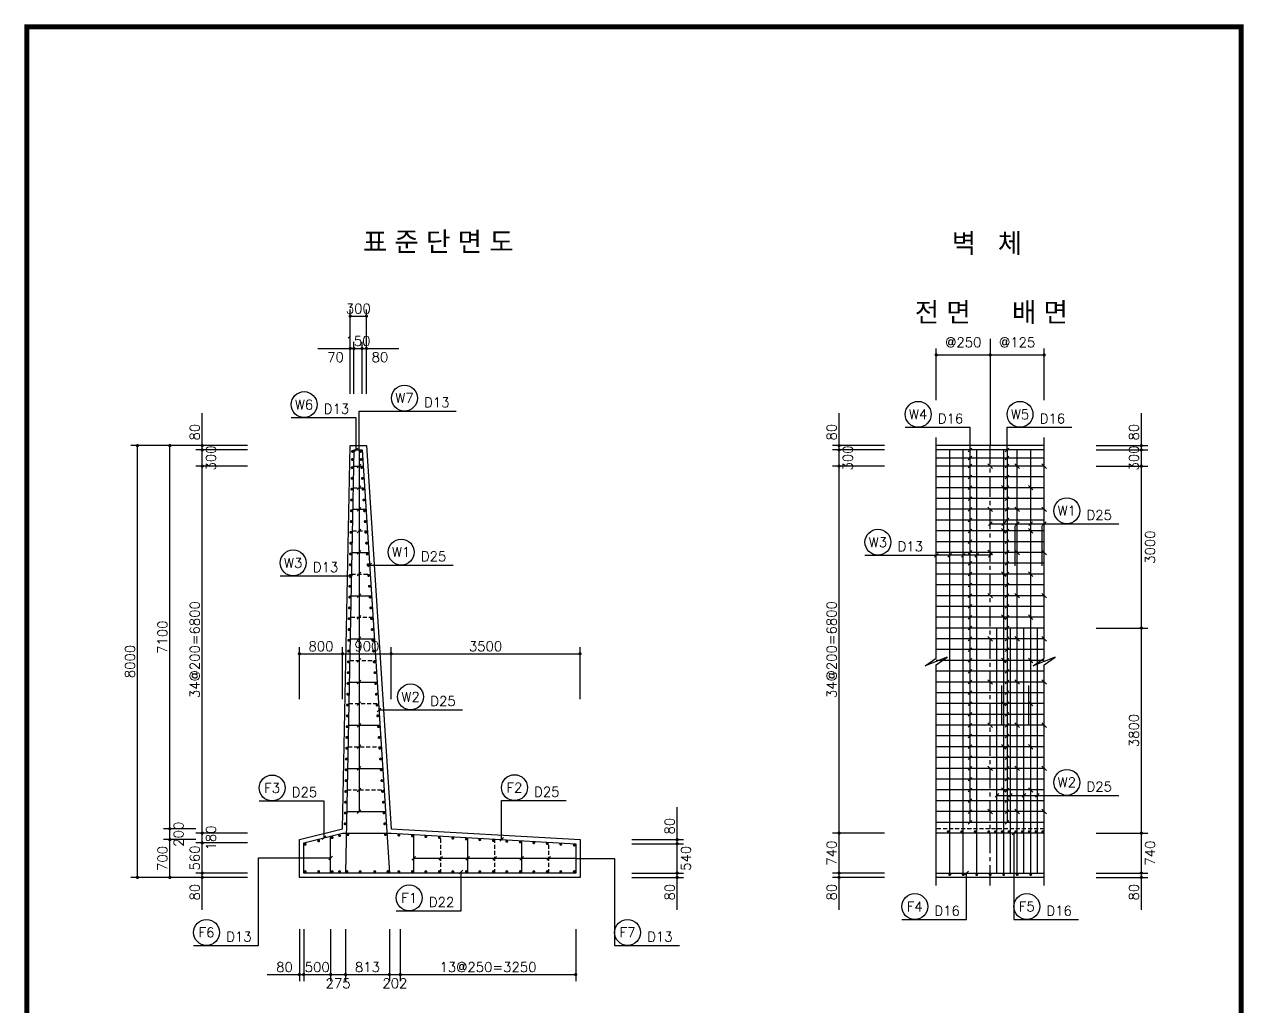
# Model space of a CAD drawing. Extents: x 5 to 845, y -4 to 586.
# Drawn here: x 21.8 to 398.2, y 263.4 to 566.8 of the extents above; entities that cross this region are included whole.
import ezdxf
from ezdxf.enums import TextEntityAlignment as Align

# ---------------------------------------------------------------- set-up
doc = ezdxf.new("R2010")
doc.units = 0
doc.header["$LTSCALE"] = 5
doc.header["$MEASUREMENT"] = 0
doc.linetypes.add('CENTER', pattern=[2, 1.25, -0.25, 0.25, -0.25])
doc.linetypes.add('HIDDEN', pattern=[0.375, 0.25, -0.125])
doc.layers.get('0').update_dxf_attribs({"linetype": 'CONTINUOUS'})
for name, color, linetype in [('1', 1, 'CONTINUOUS'), ('2', 8, 'CONTINUOUS'), ('3', 3, 'CONTINUOUS'), ('4', 4, 'CONTINUOUS'), ('C', 1, 'CENTER'), ('HL', 2, 'HIDDEN'), ('STR', 4, 'HIDDEN')]:
    doc.layers.add(name, color=color, linetype=linetype)
doc.styles.add('GHS', font='romans', dxfattribs={"bigfont": 'ghs.shx'})
doc.styles.get("Standard").update_dxf_attribs({"font": ''})
doc.styles.get('STANDARD').set_extended_font_data('Expo M')

# ---------------------------------------------------------------- blocks, each defined once
blk = doc.blocks.new('STB19')
at = {"color": 7}
blk.add_text('표 준 단 면 도', height=6, dxfattribs=at).set_placement((-0.45, 0.12), align=Align.MIDDLE)
blk = doc.blocks.new('STB20')
at = {"color": 7}
blk.add_text('벽   체', height=6, dxfattribs=at).set_placement((-1, -0.4), align=Align.MIDDLE)
for s, p in [('전 면', (-14.65, -24.79)), ('배 면', (15.35, -24.79))]:
    blk.add_text(s, height=6, dxfattribs=at).set_placement(p, align=Align.CENTER)
blk = doc.blocks.new('STB15')
at = {"layer": '4'}
blk.add_line((-0.35, 0.35), (0.35, -0.35), dxfattribs=at)

msp = doc.modelspace()

# ---------------------------------------------------------------- linework, layer by layer
for p, q in [((122.37, 468.67), (122.37, 478.67)), ((127.37, 468.67), (127.37, 478.67)), ((122.37, 476.67), (127.37, 476.67)), ((122.37, 452.67), (122.37, 468.67)), ((123.53, 452.67), (123.53, 468.67)), ((126.03, 452.67), (126.03, 468.67)), ((127.37, 452.67), (127.37, 468.67)), ((112.37, 466.67), (122.37, 466.67)), ((122.37, 466.67), (123.53, 466.67)), ((123.53, 466.67), (126.03, 466.67)), ((126.03, 466.67), (127.37, 466.67)), ((127.37, 466.67), (137.37, 466.67)), ((303.33, 450.67), (303.33, 466.67)), ((303.33, 464.67), (336.67, 464.67)), ((336.67, 450.67), (336.67, 466.67)), ((76.67, 436.67), (76.67, 446.67)), ((104.12, 445.33), (124.12, 445.33)), ((124.12, 445.33), (124.12, 435.33)), ((125.12, 435.33), (125.12, 447.33)), ((125.12, 447.33), (135.12, 447.33)), ((135.12, 447.33), (155.12, 447.33)), ((273.33, 436.67), (273.33, 446.67)), ((366.67, 436.67), (366.67, 446.67)), ((293.75, 442.33), (313.75, 442.33)), ((313.75, 442.33), (313.75, 435.33)), ((325.21, 435.33), (325.21, 442.33)), ((325.21, 442.33), (345.21, 442.33)), ((64.67, 436.67), (54.67, 436.67)), ((56.67, 303.33), (56.67, 436.67)), ((74.67, 436.67), (64.67, 436.67)), ((66.67, 318.33), (66.67, 436.67)), ((90.67, 436.67), (74.67, 436.67)), ((90.67, 435.33), (74.67, 435.33)), ((76.67, 435.33), (76.67, 436.67)), ((76.67, 430.33), (76.67, 435.33)), ((120, 318.33), (122.37, 436.67)), ((122.37, 436.67), (127.37, 436.67)), ((123.55, 434.77), (124.68, 435.9)), ((125.12, 435.33), (125.12, 323.67)), ((127.37, 436.67), (135, 318.33)), ((287.33, 436.67), (271.33, 436.67)), ((287.33, 435.33), (271.33, 435.33)), ((273.33, 435.33), (273.33, 436.67)), ((273.33, 430.33), (273.33, 435.33)), ((336.67, 436.67), (303.33, 436.67)), ((313.18, 434.77), (314.32, 435.9)), ((313.18, 432.27), (314.32, 433.4)), ((313.75, 435.33), (313.75, 320.33)), ((324.64, 434.77), (325.77, 435.9)), ((324.64, 432.27), (325.77, 433.4)), ((325.21, 435.33), (325.21, 320.33)), ((352.67, 436.67), (368.67, 436.67)), ((352.67, 435.33), (368.67, 435.33)), ((366.67, 435.33), (366.67, 436.67)), ((366.67, 430.33), (366.67, 435.33)), ((90.67, 430.33), (74.67, 430.33)), ((76.67, 317), (76.67, 430.33)), ((124.55, 429.77), (125.68, 430.9)), ((287.33, 430.33), (271.33, 430.33)), ((273.33, 317), (273.33, 430.33)), ((313.18, 429.77), (314.32, 430.9)), ((324.64, 429.77), (325.77, 430.9)), ((352.67, 430.33), (368.67, 430.33)), ((366.67, 380.33), (366.67, 430.33)), ((313.18, 426.43), (314.32, 427.57)), ((324.64, 426.43), (325.77, 427.57)), ((124.55, 423.1), (125.68, 424.23)), ((313.18, 423.1), (314.32, 424.23)), ((324.64, 423.1), (325.77, 424.23)), ((313.18, 419.77), (314.32, 420.9)), ((324.64, 419.77), (325.77, 420.9)), ((124.55, 416.43), (125.68, 417.57)), ((313.18, 416.43), (314.32, 417.57)), ((313.18, 413.1), (314.32, 414.23)), ((324.64, 416.43), (325.77, 417.57)), ((324.64, 413.1), (325.77, 414.23)), ((124.55, 409.77), (125.68, 410.9)), ((313.18, 409.77), (314.32, 410.9)), ((319.43, 411.99), (320.57, 413.12)), ((320, 412.56), (336.67, 412.56)), ((323.6, 411.99), (324.73, 413.12)), ((324.64, 409.77), (325.77, 410.9)), ((327.77, 411.99), (328.9, 413.12)), ((331.93, 411.99), (333.07, 413.12)), ((336.1, 411.99), (337.23, 413.12)), ((336.67, 412.56), (339.67, 412.56)), ((339.67, 412.56), (359.67, 412.56)), ((313.18, 406.43), (314.32, 407.57)), ((324.64, 406.43), (325.77, 407.57)), ((124.55, 403.1), (125.68, 404.23)), ((302.77, 402.27), (303.9, 403.4)), ((306.93, 402.27), (308.07, 403.4)), ((311.1, 402.27), (312.23, 403.4)), ((313.18, 403.1), (314.32, 404.23)), ((315.27, 402.27), (316.4, 403.4)), ((319.43, 402.27), (320.57, 403.4)), ((324.64, 403.1), (325.77, 404.23)), ((127.76, 399.21), (128.89, 400.34)), ((128.33, 399.78), (134.12, 399.78)), ((134.12, 399.78), (154.12, 399.78)), ((281.33, 402.83), (301.33, 402.83)), ((301.33, 402.83), (303.33, 402.83)), ((320, 402.83), (303.33, 402.83)), ((313.18, 399.77), (314.32, 400.9)), ((324.64, 399.77), (325.77, 400.9)), ((100.76, 396.44), (120.76, 396.44)), ((120.76, 396.44), (122.76, 396.44)), ((122.19, 395.88), (123.32, 397.01)), ((124.55, 396.43), (125.68, 397.57)), ((313.18, 396.43), (314.32, 397.57)), ((324.64, 396.43), (325.77, 397.57)), ((313.18, 393.1), (314.32, 394.23)), ((324.64, 393.1), (325.77, 394.23)), ((124.55, 389.77), (125.68, 390.9)), ((313.18, 389.77), (314.32, 390.9)), ((324.64, 389.77), (325.77, 390.9)), ((124.55, 383.1), (125.68, 384.23)), ((313.18, 386.43), (314.32, 387.57)), ((313.18, 383.1), (314.32, 384.23)), ((324.64, 386.43), (325.77, 387.57)), ((324.64, 383.1), (325.77, 384.23)), ((313.18, 379.77), (314.32, 380.9)), ((324.64, 379.77), (325.77, 380.9)), ((352.67, 380.33), (368.67, 380.33)), ((366.67, 317), (366.67, 380.33)), ((124.55, 376.43), (125.68, 377.57)), ((313.18, 376.43), (314.32, 377.57)), ((324.64, 376.43), (325.77, 377.57)), ((106.67, 358.39), (106.67, 374.39)), ((120, 358.39), (120, 374.39)), ((135, 358.39), (135, 374.39)), ((193.33, 358.39), (193.33, 374.39)), ((313.18, 373.1), (314.32, 374.23)), ((324.64, 373.1), (325.77, 374.23)), ((106.67, 372.39), (120, 372.39)), ((120, 372.39), (135, 372.39)), ((124.55, 369.77), (125.68, 370.9)), ((135, 372.39), (193.33, 372.39)), ((313.18, 369.77), (314.32, 370.9)), ((324.64, 369.77), (325.77, 370.9)), ((313.18, 366.43), (314.32, 367.57)), ((324.64, 366.43), (325.77, 367.57)), ((124.55, 363.1), (125.68, 364.23)), ((313.18, 363.1), (314.32, 364.23)), ((324.64, 363.1), (325.77, 364.23)), ((313.18, 359.77), (314.32, 360.9)), ((324.64, 359.77), (325.77, 360.9)), ((124.55, 356.43), (125.68, 357.57)), ((130.65, 354.49), (131.78, 355.62)), ((131.21, 355.06), (137.01, 355.06)), ((137.01, 355.06), (157.01, 355.06)), ((313.18, 356.43), (314.32, 357.57)), ((313.18, 353.1), (314.32, 354.23)), ((324.64, 356.43), (325.77, 357.57)), ((324.64, 353.1), (325.77, 354.23)), ((124.55, 349.77), (125.68, 350.9)), ((313.18, 349.77), (314.32, 350.9)), ((324.64, 349.77), (325.77, 350.9)), ((313.18, 346.43), (314.32, 347.57)), ((324.64, 346.43), (325.77, 347.57)), ((124.55, 343.1), (125.68, 344.23)), ((313.18, 343.1), (314.32, 344.23)), ((324.64, 343.1), (325.77, 344.23)), ((313.18, 339.77), (314.32, 340.9)), ((324.64, 339.77), (325.77, 340.9)), ((124.55, 336.43), (125.68, 337.57)), ((313.18, 336.43), (314.32, 337.57)), ((324.64, 336.43), (325.77, 337.57)), ((313.18, 333.1), (314.32, 334.23)), ((324.64, 333.1), (325.77, 334.23)), ((124.55, 329.77), (125.68, 330.9)), ((313.18, 329.77), (314.32, 330.9)), ((313.18, 326.43), (314.32, 327.57)), ((321.52, 328.1), (322.65, 329.23)), ((322.08, 328.67), (334.58, 328.67)), ((324.64, 329.77), (325.77, 330.9)), ((324.64, 326.43), (325.77, 327.57)), ((325.68, 328.1), (326.82, 329.23)), ((329.85, 328.1), (330.98, 329.23)), ((334.02, 328.1), (335.15, 329.23)), ((334.58, 328.67), (339.67, 328.67)), ((339.67, 328.67), (359.67, 328.67)), ((94.25, 326.95), (114.25, 326.95)), ((114.25, 326.95), (114.25, 315.56)), ((124.55, 323.1), (125.68, 324.23)), ((169.08, 315.05), (169.08, 327.05)), ((169.08, 327.05), (189.08, 327.05)), ((223.33, 315), (223.33, 325)), ((313.18, 323.1), (314.32, 324.23)), ((324.64, 323.1), (325.77, 324.23)), ((313.18, 319.77), (314.32, 320.9)), ((324.64, 319.77), (325.77, 320.9)), ((74.67, 318.33), (64.67, 318.33)), ((66.67, 315), (66.67, 318.33)), ((90.67, 317), (74.67, 317)), ((76.67, 314), (76.67, 317)), ((106.67, 315), (120, 318.33)), ((135, 318.33), (193.33, 315)), ((287.33, 317), (271.33, 317)), ((273.33, 304.67), (273.33, 317)), ((326.73, 316.43), (327.86, 317.57)), ((327.29, 317), (327.29, 290.33)), ((352.67, 317), (368.67, 317)), ((366.67, 304.67), (366.67, 317)), ((74.67, 315), (64.67, 315)), ((66.67, 303.33), (66.67, 315)), ((90.67, 314), (74.67, 314)), ((76.67, 304.67), (76.67, 314)), ((106.67, 303.33), (106.67, 315)), ((113.68, 315), (114.82, 316.13)), ((168.52, 314.49), (169.65, 315.62)), ((193.33, 315), (193.33, 303.33)), ((209.33, 315), (225.33, 315)), ((209.33, 313.74), (225.33, 313.74)), ((223.33, 313.74), (223.33, 315)), ((223.33, 304.67), (223.33, 313.74)), ((94, 282.33), (94, 309.33)), ((94, 309.33), (108, 309.33)), ((108, 309.33), (116.33, 309.33)), ((115.77, 308.77), (116.9, 309.9)), ((141.43, 308.64), (142.57, 309.77)), ((192, 309.2), (142, 309.2)), ((149.77, 308.64), (150.9, 309.77)), ((158.1, 308.64), (159.23, 309.77)), ((166.43, 308.64), (167.57, 309.77)), ((174.77, 308.64), (175.9, 309.77)), ((183.1, 308.64), (184.23, 309.77)), ((192, 309.2), (204, 309.2)), ((204, 309.2), (204, 282.33)), ((156.02, 304.43), (157.15, 305.57)), ((156.58, 293), (156.58, 305)), ((312.14, 304.1), (313.27, 305.23)), ((64.67, 303.33), (54.67, 303.33)), ((74.67, 303.33), (64.67, 303.33)), ((90.67, 304.67), (74.67, 304.67)), ((90.67, 303.33), (74.67, 303.33)), ((76.67, 303.33), (76.67, 304.67)), ((76.67, 293.33), (76.67, 303.33)), ((193.33, 303.33), (106.67, 303.33)), ((209.33, 304.67), (225.33, 304.67)), ((209.33, 303.33), (225.33, 303.33)), ((223.33, 303.33), (223.33, 304.67)), ((223.33, 293.33), (223.33, 303.33)), ((287.33, 304.67), (271.33, 304.67)), ((287.33, 303.33), (271.33, 303.33)), ((273.33, 303.33), (273.33, 304.67)), ((273.33, 293.33), (273.33, 303.33)), ((336.67, 303.33), (303.33, 303.33)), ((312.71, 290.33), (312.71, 304.67)), ((352.67, 304.67), (368.67, 304.67)), ((352.67, 303.33), (368.67, 303.33)), ((366.67, 303.33), (366.67, 304.67)), ((366.67, 293.33), (366.67, 303.33)), ((136.58, 293), (156.58, 293)), ((292.71, 290.33), (312.71, 290.33)), ((327.29, 290.33), (347.29, 290.33)), ((106.67, 287.33), (106.67, 271.33)), ((108, 287.33), (108, 271.33)), ((116.33, 287.33), (116.33, 271.33)), ((120.92, 287.33), (120.92, 271.33)), ((134.46, 287.33), (134.46, 271.33)), ((137.83, 287.33), (137.83, 271.33)), ((192, 287.33), (192, 271.33)), ((74, 282.33), (94, 282.33)), ((204, 282.33), (224, 282.33)), ((96.67, 273.33), (106.67, 273.33)), ((106.67, 273.33), (108, 273.33)), ((108, 273.33), (116.33, 273.33)), ((116.33, 273.33), (120.92, 273.33)), ((120.92, 273.33), (134.46, 273.33)), ((134.46, 273.33), (137.83, 273.33)), ((137.83, 273.33), (192, 273.33))]:
    msp.add_line(p, q)
at = {"const_width": 1.5}
msp.add_lwpolyline([(397.5, 16), (22.5, 16), (22.5, 566), (397.5, 566)], close=True, dxfattribs=at)
at = {"const_width": 0.5}
for points in [[(122.12, 476.67, 1), (122.62, 476.67, 1)], [(127.12, 476.67, 1), (127.62, 476.67, 1)], [(122.12, 466.67, 1), (122.62, 466.67, 1)], [(123.28, 466.67, 1), (123.78, 466.67, 1)], [(125.78, 466.67, 1), (126.28, 466.67, 1)], [(127.12, 466.67, 1), (127.62, 466.67, 1)], [(303.08, 464.67, 1), (303.58, 464.67, 1)], [(319.75, 464.67, 1), (320.25, 464.67, 1)], [(336.42, 464.67, 1), (336.92, 464.67, 1)], [(56.42, 436.67, 1), (56.92, 436.67, 1)], [(66.42, 436.67, 1), (66.92, 436.67, 1)], [(76.42, 436.67, 1), (76.92, 436.67, 1)], [(273.08, 436.67, 1), (273.58, 436.67, 1)], [(366.42, 436.67, 1), (366.92, 436.67, 1)], [(76.42, 435.33, 1), (76.92, 435.33, 1)], [(273.08, 435.33, 1), (273.58, 435.33, 1)], [(366.42, 435.33, 1), (366.92, 435.33, 1)], [(76.42, 430.33, 1), (76.92, 430.33, 1)], [(273.08, 430.33, 1), (273.58, 430.33, 1)], [(366.42, 430.33, 1), (366.92, 430.33, 1)], [(366.42, 380.33, 1), (366.92, 380.33, 1)], [(106.42, 372.39, 1), (106.92, 372.39, 1)], [(119.75, 372.39, 1), (120.25, 372.39, 1)], [(134.75, 372.39, 1), (135.25, 372.39, 1)], [(193.08, 372.39, 1), (193.58, 372.39, 1)], [(66.42, 318.33, 1), (66.92, 318.33, 1)], [(76.42, 317, 1), (76.92, 317, 1)], [(273.08, 317, 1), (273.58, 317, 1)], [(366.42, 317, 1), (366.92, 317, 1)], [(66.42, 315, 1), (66.92, 315, 1)], [(76.42, 314, 1), (76.92, 314, 1)], [(223.08, 315, 1), (223.58, 315, 1)], [(223.08, 313.74, 1), (223.58, 313.74, 1)], [(76.42, 304.67, 1), (76.92, 304.67, 1)], [(223.08, 304.67, 1), (223.58, 304.67, 1)], [(273.08, 304.67, 1), (273.58, 304.67, 1)], [(366.42, 304.67, 1), (366.92, 304.67, 1)], [(56.42, 303.33, 1), (56.92, 303.33, 1)], [(66.42, 303.33, 1), (66.92, 303.33, 1)], [(76.42, 303.33, 1), (76.92, 303.33, 1)], [(223.08, 303.33, 1), (223.58, 303.33, 1)], [(273.08, 303.33, 1), (273.58, 303.33, 1)], [(366.42, 303.33, 1), (366.92, 303.33, 1)], [(106.42, 273.33, 1), (106.92, 273.33, 1)], [(107.75, 273.33, 1), (108.25, 273.33, 1)], [(116.08, 273.33, 1), (116.58, 273.33, 1)], [(120.67, 273.33, 1), (121.17, 273.33, 1)], [(134.21, 273.33, 1), (134.71, 273.33, 1)], [(137.58, 273.33, 1), (138.08, 273.33, 1)], [(191.75, 273.33, 1), (192.25, 273.33, 1)]]:
    msp.add_lwpolyline(points, format="xyb", close=True, dxfattribs=at)
for centre in [(108.12, 449.33), (139.12, 451.33), (297.75, 446.33), (329.21, 446.33), (343.67, 416.56), (285.33, 406.83), (138.12, 403.78), (104.76, 400.44), (141.01, 359.06), (343.67, 332.67), (98.25, 330.95), (173.08, 331.05), (140.58, 297), (296.71, 294.33), (331.29, 294.33), (78, 286.33), (208, 286.33)]:
    msp.add_circle(centre, 4)
at = {"layer": '1'}
for p, q in [((320, 469.67), (320, 436.67)), ((303.33, 371), (303.33, 439.17)), ((336.67, 371), (336.67, 439.17)), ((306.73, 371.3), (299.93, 368.7)), ((299.93, 368.7), (303.33, 371)), ((303.33, 369), (306.73, 371.3)), ((303.33, 300.83), (303.33, 369)), ((340.07, 371.3), (333.27, 368.7)), ((333.27, 368.7), (336.67, 371)), ((336.67, 369), (340.07, 371.3)), ((336.67, 300.83), (336.67, 369))]:
    msp.add_line(p, q, dxfattribs=at)
at = {"layer": '1', "const_width": 0.45}
for points in [[(122.86, 434.88, 1), (123.31, 434.88, 1)], [(125.36, 434.88, 1), (125.81, 434.88, 1)], [(122.76, 429.88, 1), (123.21, 429.88, 1)], [(122.81, 432.38, 1), (123.26, 432.38, 1)], [(125.52, 432.38, 1), (125.97, 432.38, 1)], [(125.68, 429.88, 1), (126.13, 429.88, 1)], [(122.69, 426.55, 1), (123.14, 426.55, 1)], [(125.9, 426.55, 1), (126.35, 426.55, 1)], [(122.63, 423.22, 1), (123.08, 423.22, 1)], [(126.11, 423.22, 1), (126.56, 423.22, 1)], [(122.56, 419.88, 1), (123.01, 419.88, 1)], [(126.33, 419.88, 1), (126.78, 419.88, 1)], [(122.49, 416.55, 1), (122.94, 416.55, 1)], [(126.54, 416.55, 1), (126.99, 416.55, 1)], [(122.43, 413.22, 1), (122.88, 413.22, 1)], [(126.76, 413.22, 1), (127.21, 413.22, 1)], [(122.29, 406.55, 1), (122.74, 406.55, 1)], [(122.36, 409.88, 1), (122.81, 409.88, 1)], [(126.97, 409.88, 1), (127.42, 409.88, 1)], [(127.19, 406.55, 1), (127.64, 406.55, 1)], [(122.23, 403.22, 1), (122.68, 403.22, 1)], [(127.4, 403.22, 1), (127.85, 403.22, 1)], [(122.16, 399.88, 1), (122.61, 399.88, 1)], [(127.62, 399.88, 1), (128.07, 399.88, 1)], [(122.09, 396.55, 1), (122.54, 396.55, 1)], [(127.83, 396.55, 1), (128.28, 396.55, 1)], [(122.03, 393.22, 1), (122.48, 393.22, 1)], [(128.05, 393.22, 1), (128.5, 393.22, 1)], [(121.96, 389.88, 1), (122.41, 389.88, 1)], [(128.26, 389.88, 1), (128.71, 389.88, 1)], [(121.89, 386.55, 1), (122.34, 386.55, 1)], [(128.48, 386.55, 1), (128.93, 386.55, 1)], [(121.76, 379.88, 1), (122.21, 379.88, 1)], [(121.83, 383.22, 1), (122.28, 383.22, 1)], [(128.69, 383.22, 1), (129.14, 383.22, 1)], [(128.91, 379.88, 1), (129.36, 379.88, 1)], [(121.69, 376.55, 1), (122.14, 376.55, 1)], [(129.12, 376.55, 1), (129.57, 376.55, 1)], [(121.63, 373.22, 1), (122.08, 373.22, 1)], [(129.34, 373.22, 1), (129.79, 373.22, 1)], [(121.56, 369.88, 1), (122.01, 369.88, 1)], [(129.55, 369.88, 1), (130, 369.88, 1)], [(121.49, 366.55, 1), (121.94, 366.55, 1)], [(129.77, 366.55, 1), (130.22, 366.55, 1)], [(121.43, 363.22, 1), (121.88, 363.22, 1)], [(129.98, 363.22, 1), (130.43, 363.22, 1)], [(121.36, 359.88, 1), (121.81, 359.88, 1)], [(130.2, 359.88, 1), (130.65, 359.88, 1)], [(121.29, 356.55, 1), (121.74, 356.55, 1)], [(130.41, 356.55, 1), (130.86, 356.55, 1)], [(121.16, 349.88, 1), (121.61, 349.88, 1)], [(121.23, 353.22, 1), (121.68, 353.22, 1)], [(130.63, 353.22, 1), (131.08, 353.22, 1)], [(130.84, 349.88, 1), (131.29, 349.88, 1)], [(121.09, 346.55, 1), (121.54, 346.55, 1)], [(131.06, 346.55, 1), (131.51, 346.55, 1)], [(121.03, 343.22, 1), (121.48, 343.22, 1)], [(131.27, 343.22, 1), (131.72, 343.22, 1)], [(120.96, 339.88, 1), (121.41, 339.88, 1)], [(131.49, 339.88, 1), (131.94, 339.88, 1)], [(120.89, 336.55, 1), (121.34, 336.55, 1)], [(131.7, 336.55, 1), (132.15, 336.55, 1)], [(120.83, 333.22, 1), (121.28, 333.22, 1)], [(131.92, 333.22, 1), (132.37, 333.22, 1)], [(120.76, 329.88, 1), (121.21, 329.88, 1)], [(132.13, 329.88, 1), (132.58, 329.88, 1)], [(120.69, 326.55, 1), (121.14, 326.55, 1)], [(132.35, 326.55, 1), (132.8, 326.55, 1)], [(120.56, 319.88, 1), (121.01, 319.88, 1)], [(120.63, 323.22, 1), (121.08, 323.22, 1)], [(132.56, 323.22, 1), (133.01, 323.22, 1)], [(132.78, 319.88, 1), (133.23, 319.88, 1)], [(118.85, 316.21, 1), (119.3, 316.21, 1)], [(121.39, 316.55, 1), (121.84, 316.55, 1)], [(132.99, 316.55, 1), (133.44, 316.55, 1)], [(137.16, 316.39, 1), (137.61, 316.39, 1)], [(141.33, 316.15, 1), (141.78, 316.15, 1)], [(145.49, 315.91, 1), (145.94, 315.91, 1)], [(306.82, 317.45, 1), (307.27, 317.45, 1)], [(310.99, 317.45, 1), (311.44, 317.45, 1)], [(315.16, 317.45, 1), (315.61, 317.45, 1)], [(319.32, 317.45, 1), (319.77, 317.45, 1)], [(319.32, 317.45, 1), (319.77, 317.45, 1)], [(321.41, 317.45, 1), (321.86, 317.45, 1)], [(323.49, 317.45, 1), (323.94, 317.45, 1)], [(325.57, 317.45, 1), (326.02, 317.45, 1)], [(327.66, 317.45, 1), (328.11, 317.45, 1)], [(329.74, 317.45, 1), (330.19, 317.45, 1)], [(331.82, 317.45, 1), (332.27, 317.45, 1)], [(333.91, 317.45, 1), (334.36, 317.45, 1)], [(335.99, 317.45, 1), (336.44, 317.45, 1)], [(108.23, 313.55, 1), (108.68, 313.55, 1)], [(112.39, 314.59, 1), (112.84, 314.59, 1)], [(116.56, 315.63, 1), (117.01, 315.63, 1)], [(149.66, 315.67, 1), (150.11, 315.67, 1)], [(153.83, 315.44, 1), (154.28, 315.44, 1)], [(157.99, 315.2, 1), (158.44, 315.2, 1)], [(162.16, 314.96, 1), (162.61, 314.96, 1)], [(166.33, 314.72, 1), (166.78, 314.72, 1)], [(170.49, 314.48, 1), (170.94, 314.48, 1)], [(174.66, 314.25, 1), (175.11, 314.25, 1)], [(178.83, 314.01, 1), (179.28, 314.01, 1)], [(182.99, 313.77, 1), (183.44, 313.77, 1)], [(187.16, 313.53, 1), (187.61, 313.53, 1)], [(191.33, 313.29, 1), (191.78, 313.29, 1)], [(108.23, 305.12, 1), (108.68, 305.12, 1)], [(112.39, 305.12, 1), (112.84, 305.12, 1)], [(116.56, 305.12, 1), (117.01, 305.12, 1)], [(118.85, 305.12, 1), (119.3, 305.12, 1)], [(121.15, 305.12, 1), (121.6, 305.12, 1)], [(125.21, 305.12, 1), (125.66, 305.12, 1)], [(129.72, 305.12, 1), (130.17, 305.12, 1)], [(133.79, 305.12, 1), (134.24, 305.12, 1)], [(137.16, 305.12, 1), (137.61, 305.12, 1)], [(141.33, 305.12, 1), (141.78, 305.12, 1)], [(145.49, 305.12, 1), (145.94, 305.12, 1)], [(149.66, 305.12, 1), (150.11, 305.12, 1)], [(153.83, 305.12, 1), (154.28, 305.12, 1)], [(157.99, 305.12, 1), (158.44, 305.12, 1)], [(162.16, 305.12, 1), (162.61, 305.12, 1)], [(166.33, 305.12, 1), (166.78, 305.12, 1)], [(170.49, 305.12, 1), (170.94, 305.12, 1)], [(174.66, 305.12, 1), (175.11, 305.12, 1)], [(178.83, 305.12, 1), (179.28, 305.12, 1)], [(182.99, 305.12, 1), (183.44, 305.12, 1)], [(187.16, 305.12, 1), (187.61, 305.12, 1)], [(191.33, 305.12, 1), (191.78, 305.12, 1)], [(307.27, 304.22, 1), (307.73, 304.22, 1)], [(311.44, 304.22, 1), (311.89, 304.22, 1)], [(315.61, 304.22, 1), (316.06, 304.22, 1)], [(319.77, 304.22, 1), (320.23, 304.22, 1)], [(323.94, 304.22, 1), (324.39, 304.22, 1)], [(328.11, 304.22, 1), (328.56, 304.22, 1)], [(332.27, 304.22, 1), (332.73, 304.22, 1)]]:
    msp.add_lwpolyline(points, format="xyb", close=True, dxfattribs=at)
at = {"layer": '4'}
for p, q in [((123.53, 435.33), (120.92, 304.67)), ((123.53, 435.33), (126.03, 435.33)), ((126.03, 435.33), (134.46, 304.67)), ((336.67, 435.33), (303.33, 435.33)), ((307.5, 304.67), (307.5, 435.33)), ((311.67, 304.67), (311.67, 435.33)), ((315.83, 304.67), (315.83, 435.33)), ((324.17, 304.67), (324.17, 435.33)), ((328.33, 304.67), (328.33, 435.33)), ((332.5, 304.67), (332.5, 435.33)), ((123.43, 430.33), (126.36, 430.33)), ((336.67, 432.83), (303.33, 432.83)), ((336.67, 430.33), (303.33, 430.33)), ((336.67, 427), (303.33, 427)), ((336.67, 423.67), (303.33, 423.67)), ((336.67, 420.33), (303.33, 420.33)), ((123.17, 417), (127.22, 417)), ((336.67, 417), (303.33, 417)), ((336.67, 413.67), (303.33, 413.67)), ((327.75, 399.58), (327.75, 411.92)), ((336.08, 399.58), (336.08, 411.92)), ((336.67, 410.33), (303.33, 410.33)), ((336.67, 407), (303.33, 407)), ((122.9, 403.67), (128.08, 403.67)), ((336.67, 403.67), (303.33, 403.67)), ((336.67, 400.33), (303.33, 400.33)), ((336.67, 397), (303.33, 397)), ((336.67, 393.67), (303.33, 393.67)), ((122.63, 390.33), (128.94, 390.33)), ((336.67, 390.33), (303.33, 390.33)), ((336.67, 387), (303.33, 387)), ((336.67, 383.67), (303.33, 383.67)), ((336.67, 380.33), (303.33, 380.33)), ((322.08, 304.67), (322.08, 380.33)), ((326.25, 304.67), (326.25, 380.33)), ((330.42, 304.67), (330.42, 380.33)), ((334.58, 304.67), (334.58, 380.33)), ((122.37, 377), (129.8, 377)), ((336.67, 377), (303.33, 377)), ((336.67, 373.67), (303.33, 373.67)), ((336.67, 370.33), (303.33, 370.33)), ((336.67, 367), (303.33, 367)), ((122.1, 363.67), (130.66, 363.67)), ((336.67, 363.67), (303.33, 363.67)), ((323.58, 350.28), (323.58, 362.61)), ((331.92, 350.28), (331.92, 362.61)), ((336.67, 360.33), (303.33, 360.33)), ((336.67, 357), (303.33, 357)), ((121.83, 350.33), (131.52, 350.33)), ((336.67, 353.67), (303.33, 353.67)), ((336.67, 350.33), (303.33, 350.33)), ((336.67, 347), (303.33, 347)), ((336.67, 343.67), (303.33, 343.67)), ((336.67, 340.33), (303.33, 340.33)), ((121.57, 337), (132.38, 337)), ((336.67, 337), (303.33, 337)), ((336.67, 333.67), (303.33, 333.67)), ((336.67, 330.33), (303.33, 330.33)), ((336.67, 327), (303.33, 327)), ((121.3, 323.67), (133.24, 323.67)), ((336.67, 323.67), (303.33, 323.67)), ((336.67, 320.33), (303.33, 320.33)), ((108, 314), (120, 317)), ((120, 317), (135, 317)), ((135, 317), (192, 313.74)), ((142, 304.67), (142, 316.6)), ((336.67, 317), (303.33, 317)), ((336.67, 317), (303.33, 317)), ((108, 304.67), (108, 314)), ((116.33, 304.67), (116.33, 316.08)), ((158.67, 304.67), (158.67, 315.65)), ((175.33, 304.67), (175.33, 314.7)), ((192, 313.74), (192, 304.67)), ((192, 304.67), (108, 304.67)), ((303.33, 304.67), (336.67, 304.67))]:
    msp.add_line(p, q, dxfattribs=at)
at = {"layer": 'C'}
msp.add_line((320, 300.83), (320, 436.67), dxfattribs=at)
at = {"layer": 'HL'}
msp.add_line((336.67, 318.33), (303.33, 318.33), dxfattribs=at)
at = {"layer": 'STR'}
for p, q in [((123.3, 423.67), (126.79, 423.67)), ((123.03, 410.33), (127.65, 410.33)), ((122.77, 397), (128.51, 397)), ((122.5, 383.67), (129.37, 383.67)), ((122.23, 370.33), (130.23, 370.33)), ((121.97, 357), (131.09, 357)), ((121.7, 343.67), (131.95, 343.67)), ((121.43, 330.33), (132.81, 330.33)), ((150.33, 304.67), (150.33, 316.12)), ((167, 304.67), (167, 315.17)), ((183.67, 304.67), (183.67, 314.22))]:
    msp.add_line(p, q, dxfattribs=at)

# ---------------------------------------------------------------- block references
at = {"layer": '2'}
msp.add_blockref('STB19', (150, 499.67), dxfattribs=at)
at = {"layer": '3'}
msp.add_blockref('STB20', (320, 499.67), dxfattribs=at)
at = {"layer": '4', "xscale": 2, "yscale": 2, "zscale": 2}
for p in [(320, 430.33), (328.33, 430.33), (336.67, 430.33), (324.17, 423.67), (332.5, 423.67), (320, 417), (328.33, 417), (336.67, 417), (324.17, 410.33), (332.5, 410.33), (320, 403.67), (328.33, 403.67), (336.67, 403.67), (324.17, 397), (332.5, 397), (320, 390.33), (328.33, 390.33), (336.67, 390.33), (324.17, 383.67), (332.5, 383.67), (320, 377), (328.33, 377), (336.67, 377), (324.17, 370.33), (332.5, 370.33), (320, 363.67), (328.33, 363.67), (336.67, 363.67), (324.17, 357), (332.5, 357), (320, 350.33), (328.33, 350.33), (336.67, 350.33), (324.17, 343.67), (332.5, 343.67), (320, 337), (328.33, 337), (336.67, 337), (324.17, 330.33), (332.5, 330.33), (320, 323.67), (328.33, 323.67), (336.67, 323.67)]:
    msp.add_blockref('STB15', p, dxfattribs=at)

# ---------------------------------------------------------------- texts
at = {"layer": '3', "style": 'GHS'}
for s, p in [('300', (124.87, 477.47)), ('150', (124.78, 467.47)), ('@250', (311.67, 467.07)), ('@125', (328.33, 467.07)), ('W7', (139.12, 449.83)), ('W6', (108.12, 447.83)), ('D13', (118.12, 446.53)), ('D13', (149.12, 448.53)), ('W4', (297.75, 444.83)), ('D16', (307.75, 443.53)), ('W5', (329.21, 444.83)), ('D16', (339.21, 443.53)), ('W1', (343.67, 415.06)), ('D25', (353.67, 413.76)), ('W3', (285.33, 405.33)), ('D13', (295.33, 404.03)), ('W1', (138.12, 402.28)), ('D25', (148.12, 400.98)), ('W3', (104.76, 398.94)), ('D13', (114.76, 397.64)), ('800', (113.33, 373.19)), ('900', (127.5, 373.19)), ('3500', (164.17, 373.19)), ('W2', (141.01, 357.56)), ('D25', (151.01, 356.26)), ('F3', (98.25, 329.45)), ('F2', (173.08, 329.55)), ('W2', (343.67, 331.17)), ('D25', (353.67, 329.87)), ('D25', (108.25, 328.15)), ('D25', (183.08, 328.25)), ('F1', (140.58, 295.5)), ('D22', (150.58, 294.2)), ('F4', (296.71, 292.83)), ('D16', (306.71, 291.53)), ('F5', (331.29, 292.83)), ('D16', (341.29, 291.53)), ('F6', (78, 284.83)), ('D13', (88, 283.53)), ('F7', (208, 284.83)), ('D13', (218, 283.53)), ('500', (112.17, 274.13)), ('813', (127.69, 274.13)), ('13@250=3250', (164.92, 274.13)), ('275', (118.63, 269.13)), ('202', (136.15, 269.13))]:
    msp.add_text(s, height=3, dxfattribs=at).set_placement(p, align=Align.CENTER)
for s, p in [('70', (120.37, 462.47)), ('80', (104.67, 274.13))]:
    msp.add_text(s, height=3, dxfattribs=at).set_placement(p, align=Align.RIGHT)
msp.add_text('80', height=3, dxfattribs=at).set_placement((128.97, 462.47))
for p in [(75.87, 438.27), (272.53, 438.27), (365.87, 438.27), (222.53, 316.6)]:
    msp.add_text('80', height=3, rotation=90, dxfattribs=at).set_placement(p)
for s, p in [('300', (80.87, 432.83)), ('300', (277.53, 432.83)), ('300', (365.87, 432.83)), ('3000', (370.87, 405.33)), ('34@200=6800', (75.87, 373.67)), ('34@200=6800', (272.53, 373.67)), ('7100', (65.87, 377.5)), ('8000', (55.87, 370)), ('3800', (365.87, 348.67)), ('200', (70.87, 316.67)), ('180', (80.87, 315.5)), ('700', (65.87, 309.17)), ('560', (75.87, 309.33)), ('540', (227.53, 309.2)), ('740', (272.53, 310.83)), ('740', (370.87, 310.83))]:
    msp.add_text(s, height=3, rotation=90, dxfattribs=at).set_placement(p, align=Align.CENTER)
for p in [(75.87, 301.33), (222.53, 301.33), (272.53, 301.33), (365.87, 301.33)]:
    msp.add_text('80', height=3, rotation=90, dxfattribs=at).set_placement(p, align=Align.RIGHT)

doc.saveas('drawing.dxf')
